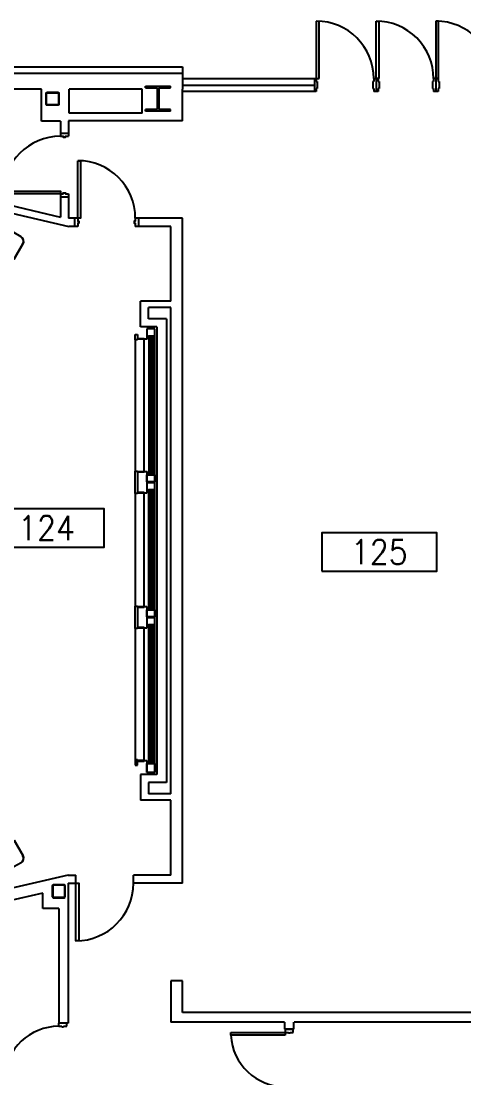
# Model space of a CAD drawing. Extents: x 324 to 2190, y 315 to 1855.
# Drawn here: x 876 to 1153, y 1010 to 1671 of the extents above; entities that cross this region are included whole.
import ezdxf
from ezdxf.enums import TextEntityAlignment as Align

# ---------------------------------------------------------------- set-up
doc = ezdxf.new("R2010")
doc.units = 0
doc.header["$LTSCALE"] = 48
doc.header["$MEASUREMENT"] = 0
doc.layers.get('0').update_dxf_attribs({"color": 5, "linetype": 'CONTINUOUS'})
for name, color, linetype in [('first flr', 8, 'CONTINUOUS'), ('SP-RMBX', 7, 'CONTINUOUS'), ('SP-RMNO', 4, 'CONTINUOUS'), ('SP-ROOM', 4, 'CONTINUOUS')]:
    doc.layers.add(name, color=color, linetype=linetype)
doc.styles.add('ROMANS', font='ROMANS.shx', dxfattribs={"width": 0.9})

# ---------------------------------------------------------------- blocks, each defined once
blk = doc.blocks.new('FMGRM1')
at = {"layer": 'SP-RMBX', "color": 255}
blk.add_lwpolyline([(-0.375, -0.125), (0.375, -0.125), (0.375, 0.125), (-0.375, 0.125)], close=True, dxfattribs=at)
at = {"style": 'ROMANS', "width": 0.9}
for tag, p in [('DATA1', (0, -0.2836)), ('DATA2', (0, -0.443)), ('DATA3', (0, -0.6024)), ('DATA4', (0, -0.7618)), ('DATA5', (0, -0.9213))]:
    blk.add_attdef(tag, text='', height=0.1172, dxfattribs=at).set_placement(p, align=Align.CENTER)
at = {"layer": 'SP-RMNO', "style": 'ROMANS', "width": 0.9}
blk.add_attdef('RMNUMB', text='', height=0.16, dxfattribs=at).set_placement((0, 0), align=Align.MIDDLE)

msp = doc.modelspace()

# ---------------------------------------------------------------- linework, layer by layer
at = {"layer": 'first flr', "linetype": 'Continuous'}
for p, q in [((1060.74, 1671.4), (1060.74, 1635.4)), ((1062.49, 1635.4), (1062.49, 1671.4)), ((1098.15, 1671.4), (1099.9, 1671.4)), ((1098.15, 1635.4), (1098.15, 1671.4)), ((1099.9, 1671.4), (1099.9, 1635.4)), ((1137.31, 1671.4), (1135.56, 1671.4)), ((1135.56, 1671.4), (1135.56, 1635.4)), ((1137.31, 1635.4), (1137.31, 1671.4)), ((975.78, 1642.87), (977.04, 1642.87)), ((977.04, 1642.87), (977.04, 1628.87)), ((1060.74, 1635.4), (1060.74, 1633.65)), ((1060.74, 1635.4), (1062.49, 1635.4)), ((1060.74, 1633.65), (1061.37, 1633.65)), ((1061.37, 1633.65), (1061.37, 1629.27)), ((1096.74, 1633.65), (1096.12, 1633.65)), ((1096.12, 1633.65), (1096.12, 1629.27)), ((1096.74, 1635.4), (1096.74, 1633.65)), ((1099.9, 1635.4), (1098.15, 1635.4)), ((1099.57, 1635.4), (1099.57, 1633.65)), ((1099.57, 1633.65), (1100.19, 1633.65)), ((1100.19, 1633.65), (1100.19, 1629.27)), ((1134.16, 1633.65), (1133.53, 1633.65)), ((1133.53, 1633.65), (1133.53, 1629.27)), ((1134.16, 1635.4), (1134.16, 1633.65)), ((1135.56, 1635.4), (1137.31, 1635.4)), ((1136.98, 1635.4), (1136.98, 1633.65)), ((1136.98, 1633.65), (1137.6, 1633.65)), ((1137.6, 1633.65), (1137.6, 1629.27)), ((1061.37, 1629.27), (1060.74, 1629.27)), ((1060.74, 1629.27), (1060.74, 1627.39)), ((1096.12, 1629.27), (1096.74, 1629.27)), ((1096.74, 1629.27), (1096.74, 1627.39)), ((1100.19, 1629.27), (1099.57, 1629.27)), ((1099.57, 1629.27), (1099.57, 1627.39)), ((1133.53, 1629.27), (1134.16, 1629.27)), ((1134.16, 1629.27), (1134.16, 1627.4)), ((1137.6, 1629.27), (1136.98, 1629.27)), ((1136.98, 1629.27), (1136.98, 1627.4)), ((947.45, 1472.06), (947.45, 1475.31)), ((947.45, 1475.31), (948.95, 1475.31)), ((948.95, 1475.31), (948.95, 1472.81)), ((954.67, 1478.81), (954.67, 1474.31)), ((959.79, 1478.81), (954.67, 1478.81)), ((959.79, 1478.81), (954.67, 1478.81)), ((954.67, 1478.81), (954.67, 1472.31)), ((959.79, 1474.31), (959.79, 1478.81)), ((959.79, 1201.17), (959.79, 1478.81)), ((948.95, 1472.06), (947.45, 1472.06)), ((948.95, 1472.06), (947.45, 1472.06)), ((947.45, 1472.06), (947.45, 1389.81)), ((948.95, 1472.81), (953.15, 1472.81)), ((953.15, 1472.31), (948.95, 1472.31)), ((948.95, 1472.31), (948.95, 1472.06)), ((954.67, 1472.31), (948.95, 1472.31)), ((948.95, 1472.31), (948.95, 1472.06)), ((953.15, 1472.81), (953.15, 1472.31)), ((954.67, 1474.31), (959.79, 1474.31)), ((957.23, 1474.31), (955.72, 1474.31)), ((955.72, 1474.31), (955.72, 1472.81)), ((955.72, 1472.81), (955.85, 1472.81)), ((955.85, 1472.81), (955.85, 1474.18)), ((955.85, 1474.18), (957.11, 1474.18)), ((956.05, 1472.77), (955.93, 1472.77)), ((955.93, 1472.77), (955.93, 1471.94)), ((955.93, 1471.94), (956.06, 1471.94)), ((956.07, 1472.64), (956.02, 1389.93)), ((956.18, 1473.47), (956.05, 1473.47)), ((956.05, 1473.47), (956.05, 1472.77)), ((956.06, 1471.94), (956.06, 1472.64)), ((956.06, 1472.64), (956.87, 1472.64)), ((956.85, 1472.64), (956.07, 1472.64)), ((956.18, 1472.77), (956.18, 1473.47)), ((956.75, 1472.77), (956.18, 1472.77)), ((956.87, 1473.47), (956.75, 1473.47)), ((956.75, 1473.47), (956.75, 1472.77)), ((956.85, 1389.23), (956.85, 1472.64)), ((956.87, 1472.77), (956.87, 1473.47)), ((957, 1472.77), (956.87, 1472.77)), ((956.87, 1472.64), (956.87, 1471.94)), ((956.87, 1471.94), (957, 1471.94)), ((957, 1471.94), (957, 1472.77)), ((957.11, 1474.18), (957.11, 1472.81)), ((957.11, 1472.81), (957.23, 1472.81)), ((957.23, 1472.81), (957.23, 1474.31)), ((958.85, 1474.31), (957.34, 1474.31)), ((957.34, 1474.31), (957.34, 1472.81)), ((957.34, 1472.81), (957.47, 1472.81)), ((957.47, 1472.81), (957.47, 1474.18)), ((957.47, 1474.18), (958.73, 1474.18)), ((957.67, 1472.77), (957.55, 1472.77)), ((957.55, 1472.77), (957.55, 1471.94)), ((957.55, 1471.94), (957.68, 1471.94)), ((957.69, 1472.64), (957.64, 1389.93)), ((957.8, 1473.47), (957.67, 1473.47)), ((957.67, 1473.47), (957.67, 1472.77)), ((957.68, 1471.94), (957.68, 1472.64)), ((957.68, 1472.64), (958.49, 1472.64)), ((958.47, 1472.64), (957.69, 1472.64)), ((957.8, 1472.77), (957.8, 1473.47)), ((958.37, 1472.77), (957.8, 1472.77)), ((958.49, 1473.47), (958.37, 1473.47)), ((958.37, 1473.47), (958.37, 1472.77)), ((958.47, 1389.23), (958.47, 1472.64)), ((958.49, 1472.77), (958.49, 1473.47)), ((958.62, 1472.77), (958.49, 1472.77)), ((958.49, 1472.64), (958.49, 1471.94)), ((958.49, 1471.94), (958.62, 1471.94)), ((958.62, 1471.94), (958.62, 1472.77)), ((958.73, 1474.18), (958.73, 1472.81)), ((958.73, 1472.81), (958.85, 1472.81)), ((958.85, 1472.81), (958.85, 1474.31)), ((947.45, 1375.8), (947.45, 1389.81)), ((947.45, 1389.81), (948.95, 1389.81)), ((947.45, 1389.81), (948.95, 1389.81)), ((948.95, 1389.81), (948.95, 1389.56)), ((948.95, 1389.81), (948.95, 1389.56)), ((948.95, 1389.56), (953.15, 1389.56)), ((948.95, 1389.56), (954.67, 1389.56)), ((953.15, 1389.06), (948.95, 1389.06)), ((948.95, 1389.06), (948.95, 1376.55)), ((953.15, 1389.56), (953.15, 1389.06)), ((954.67, 1389.56), (954.67, 1376.06)), ((955.72, 1387.56), (955.72, 1389.06)), ((955.72, 1389.06), (955.85, 1389.06)), ((955.85, 1389.06), (955.85, 1387.69)), ((955.93, 1389.1), (955.93, 1389.93)), ((955.93, 1389.93), (956.06, 1389.93)), ((956.05, 1389.1), (955.93, 1389.1)), ((956.05, 1388.4), (956.05, 1389.1)), ((956.06, 1389.93), (956.06, 1389.23)), ((956.06, 1389.23), (956.87, 1389.23)), ((956.75, 1389.1), (956.18, 1389.1)), ((956.18, 1389.1), (956.18, 1388.4)), ((956.75, 1388.4), (956.75, 1389.1)), ((956.87, 1389.23), (956.87, 1389.93)), ((956.87, 1389.93), (957, 1389.93)), ((957, 1389.1), (956.87, 1389.1)), ((956.87, 1389.1), (956.87, 1388.4)), ((957, 1389.93), (957, 1389.1)), ((957.11, 1387.69), (957.11, 1389.06)), ((957.11, 1389.06), (957.23, 1389.06)), ((957.23, 1389.06), (957.23, 1387.56)), ((957.34, 1387.56), (957.34, 1389.06)), ((957.34, 1389.06), (957.47, 1389.06)), ((957.47, 1389.06), (957.47, 1387.69)), ((957.55, 1389.1), (957.55, 1389.93)), ((957.55, 1389.93), (957.68, 1389.93)), ((957.67, 1389.1), (957.55, 1389.1)), ((957.67, 1388.4), (957.67, 1389.1)), ((957.68, 1389.93), (957.68, 1389.23)), ((957.68, 1389.23), (958.49, 1389.23)), ((958.37, 1389.1), (957.8, 1389.1)), ((957.8, 1389.1), (957.8, 1388.4)), ((958.37, 1388.4), (958.37, 1389.1)), ((958.49, 1389.23), (958.49, 1389.93)), ((958.49, 1389.93), (958.62, 1389.93)), ((958.62, 1389.1), (958.49, 1389.1)), ((958.49, 1389.1), (958.49, 1388.4)), ((958.62, 1389.93), (958.62, 1389.1)), ((958.73, 1387.69), (958.73, 1389.06)), ((958.73, 1389.06), (958.85, 1389.06)), ((958.85, 1389.06), (958.85, 1387.56)), ((954.67, 1383.06), (954.67, 1387.56)), ((954.67, 1387.56), (959.79, 1387.56)), ((959.79, 1383.06), (954.67, 1383.06)), ((954.67, 1382.56), (954.67, 1378.06)), ((959.79, 1382.56), (954.67, 1382.56)), ((957.23, 1387.56), (955.72, 1387.56)), ((955.85, 1387.69), (957.11, 1387.69)), ((956.18, 1388.4), (956.05, 1388.4)), ((956.87, 1388.4), (956.75, 1388.4)), ((958.85, 1387.56), (957.34, 1387.56)), ((957.47, 1387.69), (958.73, 1387.69)), ((957.8, 1388.4), (957.67, 1388.4)), ((958.49, 1388.4), (958.37, 1388.4)), ((959.79, 1387.56), (959.79, 1383.06)), ((959.79, 1378.06), (959.79, 1382.56)), ((948.95, 1375.81), (947.45, 1375.81)), ((947.45, 1375.81), (947.45, 1305.31)), ((948.95, 1375.8), (947.45, 1375.8)), ((948.95, 1376.55), (953.15, 1376.55)), ((954.67, 1376.06), (948.95, 1376.06)), ((948.95, 1376.06), (948.95, 1375.81)), ((953.15, 1376.05), (948.95, 1376.05)), ((948.95, 1376.05), (948.95, 1375.8)), ((953.15, 1376.05), (948.95, 1376.05)), ((953.15, 1376.55), (953.15, 1376.05)), ((954.67, 1378.06), (959.79, 1378.06)), ((957.23, 1378.06), (955.72, 1378.06)), ((955.72, 1378.06), (955.72, 1376.56)), ((955.72, 1376.56), (955.85, 1376.56)), ((955.85, 1376.56), (955.85, 1377.94)), ((955.85, 1377.94), (957.11, 1377.94)), ((956.05, 1376.52), (955.93, 1376.52)), ((955.93, 1376.52), (955.93, 1375.69)), ((955.93, 1375.69), (956.06, 1375.69)), ((956.07, 1304.72), (956.02, 1375.69)), ((956.18, 1377.22), (956.05, 1377.22)), ((956.05, 1377.22), (956.05, 1376.52)), ((956.06, 1375.69), (956.06, 1376.39)), ((956.06, 1376.39), (956.87, 1376.39)), ((956.18, 1376.52), (956.18, 1377.22)), ((956.75, 1376.52), (956.18, 1376.52)), ((956.87, 1377.22), (956.75, 1377.22)), ((956.75, 1377.22), (956.75, 1376.52)), ((956.85, 1376.39), (956.85, 1304.72)), ((956.87, 1376.52), (956.87, 1377.22)), ((957, 1376.52), (956.87, 1376.52)), ((956.87, 1376.39), (956.87, 1375.69)), ((956.87, 1375.69), (957, 1375.69)), ((957, 1375.69), (957, 1376.52)), ((957.11, 1377.94), (957.11, 1376.56)), ((957.11, 1376.56), (957.23, 1376.56)), ((957.23, 1376.56), (957.23, 1378.06)), ((958.85, 1378.06), (957.34, 1378.06)), ((957.34, 1378.06), (957.34, 1376.56)), ((957.34, 1376.56), (957.47, 1376.56)), ((957.47, 1376.56), (957.47, 1377.94)), ((957.47, 1377.94), (958.73, 1377.94)), ((957.67, 1376.52), (957.55, 1376.52)), ((957.55, 1376.52), (957.55, 1375.69)), ((957.55, 1375.69), (957.68, 1375.69)), ((957.69, 1304.72), (957.64, 1375.69)), ((957.8, 1377.22), (957.67, 1377.22)), ((957.67, 1377.22), (957.67, 1376.52)), ((957.68, 1375.69), (957.68, 1376.39)), ((957.68, 1376.39), (958.49, 1376.39)), ((957.8, 1376.52), (957.8, 1377.22)), ((958.37, 1376.52), (957.8, 1376.52)), ((958.49, 1377.22), (958.37, 1377.22)), ((958.37, 1377.22), (958.37, 1376.52)), ((958.47, 1376.39), (958.47, 1304.72)), ((958.49, 1376.52), (958.49, 1377.22)), ((958.62, 1376.52), (958.49, 1376.52)), ((958.49, 1376.39), (958.49, 1375.69)), ((958.49, 1375.69), (958.62, 1375.69)), ((958.62, 1375.69), (958.62, 1376.52)), ((958.73, 1377.94), (958.73, 1376.56)), ((958.73, 1376.56), (958.85, 1376.56)), ((958.85, 1376.56), (958.85, 1378.06)), ((947.45, 1291.31), (947.45, 1305.31)), ((947.45, 1305.31), (948.95, 1305.31)), ((947.45, 1305.31), (948.95, 1305.31)), ((948.95, 1305.31), (948.95, 1305.06)), ((948.95, 1305.31), (948.95, 1305.06)), ((948.95, 1305.06), (953.15, 1305.06)), ((948.95, 1305.06), (954.67, 1305.06)), ((953.15, 1304.56), (948.95, 1304.56)), ((948.95, 1304.56), (948.95, 1292.06)), ((953.15, 1305.06), (953.15, 1304.56)), ((954.67, 1305.06), (954.67, 1291.56)), ((954.67, 1298.56), (954.67, 1303.06)), ((954.67, 1303.06), (959.79, 1303.06)), ((955.72, 1303.06), (955.72, 1304.56)), ((955.72, 1304.56), (955.85, 1304.56)), ((957.23, 1303.06), (955.72, 1303.06)), ((955.85, 1304.56), (955.85, 1303.18)), ((955.85, 1303.18), (957.11, 1303.18)), ((955.93, 1304.6), (955.93, 1305.43)), ((955.93, 1305.43), (956.06, 1305.43)), ((956.05, 1304.6), (955.93, 1304.6)), ((956.05, 1303.9), (956.05, 1304.6)), ((956.18, 1303.9), (956.05, 1303.9)), ((956.06, 1305.43), (956.06, 1304.72)), ((956.06, 1304.72), (956.87, 1304.72)), ((956.85, 1304.72), (956.07, 1304.72)), ((956.75, 1304.6), (956.18, 1304.6)), ((956.18, 1304.6), (956.18, 1303.9)), ((956.75, 1303.9), (956.75, 1304.6)), ((956.87, 1303.9), (956.75, 1303.9)), ((956.87, 1304.72), (956.87, 1305.43)), ((956.87, 1305.43), (957, 1305.43)), ((957, 1304.6), (956.87, 1304.6)), ((956.87, 1304.6), (956.87, 1303.9)), ((957, 1305.43), (957, 1304.6)), ((957.11, 1303.18), (957.11, 1304.56)), ((957.11, 1304.56), (957.23, 1304.56)), ((957.23, 1304.56), (957.23, 1303.06)), ((957.34, 1303.06), (957.34, 1304.56)), ((957.34, 1304.56), (957.47, 1304.56)), ((958.85, 1303.06), (957.34, 1303.06)), ((957.47, 1304.56), (957.47, 1303.18)), ((957.47, 1303.18), (958.73, 1303.18)), ((957.55, 1304.6), (957.55, 1305.43)), ((957.55, 1305.43), (957.68, 1305.43)), ((957.67, 1304.6), (957.55, 1304.6)), ((957.67, 1303.9), (957.67, 1304.6)), ((957.8, 1303.9), (957.67, 1303.9)), ((957.68, 1305.43), (957.68, 1304.72)), ((957.68, 1304.72), (958.49, 1304.72)), ((958.47, 1304.72), (957.69, 1304.72)), ((958.37, 1304.6), (957.8, 1304.6)), ((957.8, 1304.6), (957.8, 1303.9)), ((958.37, 1303.9), (958.37, 1304.6)), ((958.49, 1303.9), (958.37, 1303.9)), ((958.49, 1304.72), (958.49, 1305.43)), ((958.49, 1305.43), (958.62, 1305.43)), ((958.62, 1304.6), (958.49, 1304.6)), ((958.49, 1304.6), (958.49, 1303.9)), ((958.62, 1305.43), (958.62, 1304.6)), ((958.73, 1303.18), (958.73, 1304.56)), ((958.73, 1304.56), (958.85, 1304.56)), ((958.85, 1304.56), (958.85, 1303.06)), ((959.79, 1303.06), (959.79, 1298.56)), ((959.79, 1298.56), (954.67, 1298.56)), ((954.67, 1298.06), (954.67, 1293.56)), ((959.79, 1298.06), (954.67, 1298.06)), ((959.79, 1293.56), (959.79, 1298.06)), ((948.95, 1291.31), (947.45, 1291.31)), ((948.95, 1291.31), (947.45, 1291.31)), ((947.45, 1291.31), (947.45, 1209.06)), ((948.95, 1292.06), (953.15, 1292.06)), ((953.15, 1291.56), (948.95, 1291.56)), ((948.95, 1291.56), (948.95, 1291.31)), ((953.15, 1291.56), (948.95, 1291.56)), ((954.67, 1291.56), (948.95, 1291.56)), ((948.95, 1291.56), (948.95, 1291.31)), ((953.15, 1292.06), (953.15, 1291.56)), ((954.67, 1293.56), (959.79, 1293.56)), ((957.23, 1293.56), (955.72, 1293.56)), ((955.72, 1293.56), (955.72, 1292.06)), ((955.72, 1292.06), (955.85, 1292.06)), ((955.85, 1292.06), (955.85, 1293.43)), ((955.85, 1293.43), (957.11, 1293.43)), ((956.05, 1292.01), (955.93, 1292.01)), ((955.93, 1292.01), (955.93, 1291.18)), ((955.93, 1291.18), (956.06, 1291.18)), ((956.07, 1208.48), (956.02, 1291.18)), ((956.18, 1292.72), (956.05, 1292.72)), ((956.05, 1292.72), (956.05, 1292.01)), ((956.06, 1291.18), (956.06, 1291.89)), ((956.06, 1291.89), (956.87, 1291.89)), ((956.18, 1292.01), (956.18, 1292.72)), ((956.75, 1292.01), (956.18, 1292.01)), ((956.87, 1292.72), (956.75, 1292.72)), ((956.75, 1292.72), (956.75, 1292.01)), ((956.85, 1291.89), (956.85, 1208.48)), ((956.87, 1292.01), (956.87, 1292.72)), ((957, 1292.01), (956.87, 1292.01)), ((956.87, 1291.89), (956.87, 1291.18)), ((956.87, 1291.18), (957, 1291.18)), ((957, 1291.18), (957, 1292.01)), ((957.11, 1293.43), (957.11, 1292.06)), ((957.11, 1292.06), (957.23, 1292.06)), ((957.23, 1292.06), (957.23, 1293.56)), ((958.85, 1293.56), (957.34, 1293.56)), ((957.34, 1293.56), (957.34, 1292.06)), ((957.34, 1292.06), (957.47, 1292.06)), ((957.47, 1292.06), (957.47, 1293.43)), ((957.47, 1293.43), (958.73, 1293.43)), ((957.67, 1292.01), (957.55, 1292.01)), ((957.55, 1292.01), (957.55, 1291.18)), ((957.55, 1291.18), (957.68, 1291.18)), ((957.69, 1208.48), (957.64, 1291.18)), ((957.8, 1292.72), (957.67, 1292.72)), ((957.67, 1292.72), (957.67, 1292.01)), ((957.68, 1291.18), (957.68, 1291.89)), ((957.68, 1291.89), (958.49, 1291.89)), ((957.8, 1292.01), (957.8, 1292.72)), ((958.37, 1292.01), (957.8, 1292.01)), ((958.49, 1292.72), (958.37, 1292.72)), ((958.37, 1292.72), (958.37, 1292.01)), ((958.47, 1291.89), (958.47, 1208.48)), ((958.49, 1292.01), (958.49, 1292.72)), ((958.62, 1292.01), (958.49, 1292.01)), ((958.49, 1291.89), (958.49, 1291.18)), ((958.49, 1291.18), (958.62, 1291.18)), ((958.62, 1291.18), (958.62, 1292.01)), ((958.73, 1293.43), (958.73, 1292.06)), ((958.73, 1292.06), (958.85, 1292.06)), ((958.85, 1292.06), (958.85, 1293.56)), ((948.95, 1209.06), (947.45, 1209.06)), ((947.45, 1209.06), (947.45, 1205.81)), ((947.45, 1209.06), (947.45, 1209.06)), ((947.45, 1209.06), (948.95, 1209.06)), ((947.45, 1209.06), (948.95, 1209.06)), ((947.45, 1205.81), (948.95, 1205.81)), ((948.95, 1208.81), (948.95, 1209.06)), ((948.95, 1209.06), (948.95, 1208.81)), ((948.95, 1209.06), (948.95, 1208.81)), ((953.15, 1208.81), (948.95, 1208.81)), ((948.95, 1208.81), (954.67, 1208.81)), ((948.95, 1205.81), (948.95, 1208.31)), ((948.95, 1208.31), (953.15, 1208.31)), ((953.15, 1208.31), (953.15, 1208.81)), ((954.67, 1208.81), (954.67, 1201.17)), ((954.67, 1201.17), (954.67, 1206.81)), ((954.67, 1206.81), (959.79, 1206.81)), ((955.72, 1206.81), (955.72, 1208.31)), ((955.72, 1208.31), (955.85, 1208.31)), ((957.23, 1206.81), (955.72, 1206.81)), ((955.85, 1208.31), (955.85, 1206.93)), ((955.85, 1206.93), (957.11, 1206.93)), ((955.93, 1208.35), (955.93, 1209.18)), ((955.93, 1209.18), (956.06, 1209.18)), ((956.05, 1208.35), (955.93, 1208.35)), ((956.05, 1207.65), (956.05, 1208.35)), ((956.18, 1207.65), (956.05, 1207.65)), ((956.06, 1209.18), (956.06, 1208.48)), ((956.06, 1208.48), (956.87, 1208.48)), ((956.85, 1208.48), (956.07, 1208.48)), ((956.75, 1208.35), (956.18, 1208.35)), ((956.18, 1208.35), (956.18, 1207.65)), ((956.75, 1207.65), (956.75, 1208.35)), ((956.87, 1207.65), (956.75, 1207.65)), ((956.87, 1208.48), (956.87, 1209.18)), ((956.87, 1209.18), (957, 1209.18)), ((957, 1208.35), (956.87, 1208.35)), ((956.87, 1208.35), (956.87, 1207.65)), ((957, 1209.18), (957, 1208.35)), ((957.11, 1206.93), (957.11, 1208.31)), ((957.11, 1208.31), (957.23, 1208.31)), ((957.23, 1208.31), (957.23, 1206.81)), ((957.34, 1206.81), (957.34, 1208.31)), ((957.34, 1208.31), (957.47, 1208.31)), ((958.85, 1206.81), (957.34, 1206.81)), ((957.47, 1208.31), (957.47, 1206.93)), ((957.47, 1206.93), (958.73, 1206.93)), ((957.55, 1208.35), (957.55, 1209.18)), ((957.55, 1209.18), (957.68, 1209.18)), ((957.67, 1208.35), (957.55, 1208.35)), ((957.67, 1207.65), (957.67, 1208.35)), ((957.8, 1207.65), (957.67, 1207.65)), ((957.68, 1209.18), (957.68, 1208.48)), ((957.68, 1208.48), (958.49, 1208.48)), ((958.47, 1208.48), (957.69, 1208.48)), ((958.37, 1208.35), (957.8, 1208.35)), ((957.8, 1208.35), (957.8, 1207.65)), ((958.37, 1207.65), (958.37, 1208.35)), ((958.49, 1207.65), (958.37, 1207.65)), ((958.49, 1208.48), (958.49, 1209.18)), ((958.49, 1209.18), (958.62, 1209.18)), ((958.62, 1208.35), (958.49, 1208.35)), ((958.49, 1208.35), (958.49, 1207.65)), ((958.62, 1209.18), (958.62, 1208.35)), ((958.73, 1206.93), (958.73, 1208.31)), ((958.73, 1208.31), (958.85, 1208.31)), ((958.85, 1208.31), (958.85, 1206.81)), ((959.79, 1206.81), (959.79, 1201.17)), ((959.79, 1201.17), (954.67, 1201.17)), ((954.67, 1201.17), (959.79, 1201.17))]:
    msp.add_line(p, q, dxfattribs=at)
at = {"layer": 'first flr'}
for p, q in [((431.8, 1642.87), (975.79, 1642.87)), ((435.8, 1638.87), (977.04, 1638.87)), ((1060.74, 1635.39), (977.04, 1635.39)), ((1059.56, 1635.39), (1059.56, 1627.39)), ((1098.16, 1635.39), (1096.74, 1635.39)), ((1098.16, 1635.4), (1098.16, 1627.39)), ((1098.16, 1635.4), (1098.16, 1627.39)), ((1098.16, 1635.39), (1099.57, 1635.39)), ((1136.98, 1635.4), (1134.16, 1635.4)), ((1135.57, 1635.4), (1135.57, 1627.4)), ((888.84, 1628.88), (709.88, 1628.88)), ((888.84, 1608.87), (888.84, 1628.88)), ((906.29, 1613.87), (906.29, 1628.88)), ((951.79, 1628.88), (906.29, 1628.88)), ((953.92, 1630.62), (969.67, 1630.62)), ((953.92, 1629.62), (953.92, 1630.62)), ((953.92, 1629.62), (961.29, 1629.62)), ((961.29, 1629.62), (961.29, 1616.12)), ((962.29, 1629.62), (962.29, 1616.12)), ((962.29, 1629.62), (969.67, 1629.62)), ((969.67, 1629.62), (969.67, 1630.62)), ((977.04, 1631.39), (1059.56, 1631.39)), ((977.04, 1609.06), (977.04, 1628.87)), ((1060.74, 1627.39), (977.04, 1627.39)), ((1099.57, 1627.39), (1096.74, 1627.39)), ((1136.98, 1627.4), (1134.16, 1627.4)), ((557.03, 1624.21), (906.05, 1542.91)), ((951.79, 1613.87), (906.29, 1613.87)), ((961.29, 1616.12), (953.92, 1616.12)), ((953.92, 1615.12), (953.92, 1616.12)), ((969.67, 1615.12), (953.92, 1615.12)), ((969.67, 1616.12), (962.29, 1616.12)), ((969.67, 1615.12), (969.67, 1616.12)), ((900.79, 1608.87), (888.84, 1608.87)), ((900.79, 1608.87), (900.79, 1599.35)), ((977.04, 1609.06), (905.79, 1609.06)), ((905.79, 1609.06), (905.79, 1599.35)), ((900.79, 1601.35), (905.79, 1601.35)), ((702.37, 1595.05), (900.79, 1548.83)), ((900.79, 1565.1), (900.79, 1548.83)), ((900.79, 1561.35), (905.79, 1561.35)), ((905.79, 1563.35), (905.79, 1548.06)), ((913.31, 1548.06), (905.79, 1548.06)), ((909.56, 1548.06), (909.56, 1542.91)), ((977.04, 1548.06), (947.56, 1548.06)), ((949.56, 1548.06), (949.56, 1542.91)), ((977.04, 1131.87), (977.04, 1548.06)), ((911.56, 1542.91), (906.05, 1542.91)), ((969.79, 1542.91), (947.56, 1542.91)), ((969.79, 1496.1), (969.79, 1542.91)), ((876.2, 1536.34), (871.55, 1539.03)), ((871.67, 1522.3), (877.28, 1532.01)), ((871.75, 1522.26), (877.36, 1531.96)), ((969.79, 1496.1), (950.79, 1496.1)), ((950.79, 1480.1), (950.79, 1496.1)), ((969.79, 1492.1), (955.79, 1492.1)), ((955.79, 1485.1), (955.79, 1492.1)), ((969.79, 1187.87), (969.79, 1492.1)), ((967.06, 1485.1), (955.79, 1485.1)), ((967.06, 1485.1), (967.06, 1194.87)), ((961.06, 1480.1), (950.79, 1480.1)), ((961.07, 1480.1), (961.07, 1199.87)), ((953.15, 1389.56), (953.15, 1472.31)), ((953.15, 1305.06), (953.15, 1376.05)), ((953.15, 1208.81), (953.15, 1291.56)), ((961.06, 1199.87), (950.79, 1199.87)), ((950.79, 1199.87), (950.79, 1183.87)), ((967.06, 1194.87), (955.79, 1194.87)), ((955.79, 1194.87), (955.79, 1187.87)), ((969.79, 1183.87), (950.79, 1183.87)), ((969.79, 1187.87), (955.79, 1187.87)), ((969.79, 1136.87), (969.79, 1183.87)), ((871.67, 1158.81), (877.28, 1149.11)), ((871.75, 1158.86), (877.36, 1149.16)), ((876.2, 1144.78), (871.55, 1142.09)), ((905.64, 1136.87), (548.79, 1054.55)), ((905.64, 1136.87), (910.4, 1136.87)), ((905.64, 1131.87), (910.4, 1131.87)), ((905.64, 1131.87), (905.64, 1044.37)), ((908.4, 1136.87), (910.4, 1136.87)), ((910.4, 1131.87), (910.4, 1136.87)), ((969.79, 1136.87), (946.4, 1136.87)), ((946.4, 1131.87), (946.4, 1136.87)), ((977.04, 1131.87), (946.4, 1131.87)), ((889.74, 1125.77), (762.65, 1096.45)), ((889.74, 1116.21), (889.74, 1125.77)), ((899.64, 1116.21), (889.74, 1116.21)), ((899.64, 1116.21), (899.64, 1044.55)), ((969.79, 1070.87), (969.79, 1045.06)), ((977.04, 1070.87), (969.79, 1070.87)), ((977.04, 1051.06), (977.04, 1070.87)), ((1040.95, 1045.06), (969.79, 1045.06)), ((1294.54, 1051.06), (977.04, 1051.06)), ((1040.83, 1045.06), (1040.83, 1040.56)), ((1046.83, 1040.56), (1046.83, 1045.06)), ((1344.79, 1045.06), (1046.95, 1045.06)), ((899.64, 1044.55), (904.64, 1044.55)), ((899.64, 1042.37), (899.64, 1044.37)), ((905.64, 1044.37), (899.64, 1044.37)), ((899.64, 1042.37), (901.64, 1042.37)), ((901.64, 1042.37), (901.64, 1041.87)), ((902.64, 1041.87), (901.64, 1041.87)), ((902.64, 1042.37), (904.64, 1042.37)), ((902.64, 1042.37), (902.64, 1041.87)), ((904.64, 1042.37), (904.64, 1044.37)), ((1007.33, 1036.81), (1007.33, 1038.56)), ((1007.33, 1038.56), (1041.33, 1038.56)), ((1040.83, 1040.56), (1046.83, 1040.56)), ((1041.33, 1040.56), (1041.33, 1036.81)), ((1046.33, 1040.56), (1041.33, 1040.56)), ((1041.33, 1038.56), (1043.33, 1038.56)), ((1043.33, 1038.56), (1043.33, 1038.06)), ((1044.33, 1038.56), (1046.33, 1038.56)), ((1044.33, 1038.56), (1044.33, 1038.06)), ((1046.33, 1038.56), (1046.33, 1040.56)), ((1041.33, 1036.81), (1007.33, 1036.81)), ((1044.33, 1038.06), (1043.33, 1038.06))]:
    msp.add_line(p, q, dxfattribs=at)
at = {"layer": 'first flr', "linetype": 'Continuous'}
for points in [[(892.29, 1626.87), (899.29, 1626.87, -0.414214), (899.79, 1626.37), (899.79, 1619.37, -0.414214), (899.29, 1618.87), (892.29, 1618.87, -0.414214), (891.79, 1619.37), (891.79, 1626.37, -0.414214)], [(892.29, 1626.62), (899.29, 1626.62, -0.414214), (899.54, 1626.37), (899.54, 1619.37, -0.414214), (899.29, 1619.12), (892.29, 1619.12, -0.414214), (892.04, 1619.37), (892.04, 1626.37, -0.414214)]]:
    msp.add_lwpolyline(points, format="xyb", close=True, dxfattribs=at)
for points in [[(951.79, 1613.87), (951.79, 1628.88)], [(900.79, 1599.35), (902.54, 1599.35), (902.54, 1598.73), (903.92, 1598.73), (903.92, 1599.35), (905.79, 1599.35)], [(900.79, 1563.35), (902.54, 1563.35), (902.54, 1563.98), (903.92, 1563.98), (903.92, 1563.35), (905.79, 1563.35)], [(911.56, 1548.06), (911.56, 1546.31), (912.19, 1546.31), (912.19, 1544.93), (911.56, 1544.93), (911.56, 1542.91)], [(947.56, 1548.06), (947.56, 1546.31), (946.94, 1546.31), (946.94, 1544.93), (947.56, 1544.93), (947.56, 1542.91)], [(896.13, 1122.87), (903.13, 1122.87), (903.38, 1122.94), (903.56, 1123.12), (903.63, 1123.37), (903.63, 1130.37), (903.56, 1130.62), (903.38, 1130.81), (903.13, 1130.87), (896.13, 1130.87), (895.88, 1130.81), (895.69, 1130.62), (895.63, 1130.37), (895.63, 1123.37), (895.69, 1123.12), (895.88, 1122.94), (896.13, 1122.87)], [(896.13, 1123.12), (903.13, 1123.12), (903.25, 1123.16), (903.34, 1123.25), (903.38, 1123.37), (903.38, 1130.37), (903.34, 1130.5), (903.25, 1130.59), (903.13, 1130.62), (896.13, 1130.62), (896, 1130.59), (895.91, 1130.5), (895.88, 1130.37), (895.88, 1123.37), (895.91, 1123.25), (896, 1123.16), (896.13, 1123.12)]]:
    msp.add_lwpolyline(points, dxfattribs=at)
for points in [[(911.56, 1584.06), (913.31, 1584.06), (913.31, 1548.06), (911.56, 1548.06)], [(864.79, 1563.35), (864.79, 1565.1), (900.79, 1565.1), (900.79, 1563.35)], [(910.4, 1131.87), (912.15, 1131.87), (912.15, 1095.87), (910.4, 1095.87)]]:
    msp.add_lwpolyline(points, close=True, dxfattribs=at)
at = {"layer": 'first flr'}
for centre, radius, start, end in [((1060.74, 1635.4), 36, 359.99949, 89.99949), ((1098.15, 1635.4), 36, 0.00051, 90.00051), ((1135.56, 1635.4), 36, 359.99949, 89.99949), ((900.79, 1563.35), 36, 90, 180), ((911.56, 1548.06), 36, 0, 90), ((874.55, 1533.56), 3.14, 330.46454, 59.40981), ((874.59, 1533.57), 3.2, 329.93893, 59.93544), ((874.55, 1147.56), 3.14, 300.59019, 29.53546), ((874.59, 1147.55), 3.2, 300.06456, 30.06107), ((910.4, 1131.87), 36, 270, 0), ((899.67, 1008.29), 34.08, 90.05869, 176.91507), ((1041.36, 1038.65), 34.08, 183.08493, 269.94131)]:
    msp.add_arc(centre, radius, start, end, dxfattribs=at)

# ---------------------------------------------------------------- block references
at = {"layer": 'SP-ROOM'}
ref = msp.add_blockref('FMGRM1', (892, 1354.25), dxfattribs=dict(at, xscale=96, yscale=96, zscale=96))
ref.add_attrib('RMNUMB', '124', dxfattribs={"layer": 'SP-RMNO', "height": 15.36, "style": 'ROMANS', "width": 0.9}).set_placement((892, 1354.25), align=Align.MIDDLE)
ref = msp.add_blockref('FMGRM1', (1100.17, 1339.23), dxfattribs=dict(at, xscale=96, yscale=96, zscale=96))
ref.add_attrib('RMNUMB', '125', dxfattribs={"layer": 'SP-RMNO', "height": 15.36, "style": 'ROMANS', "width": 0.9}).set_placement((1100.17, 1339.23), align=Align.MIDDLE)

doc.saveas('drawing.dxf')
